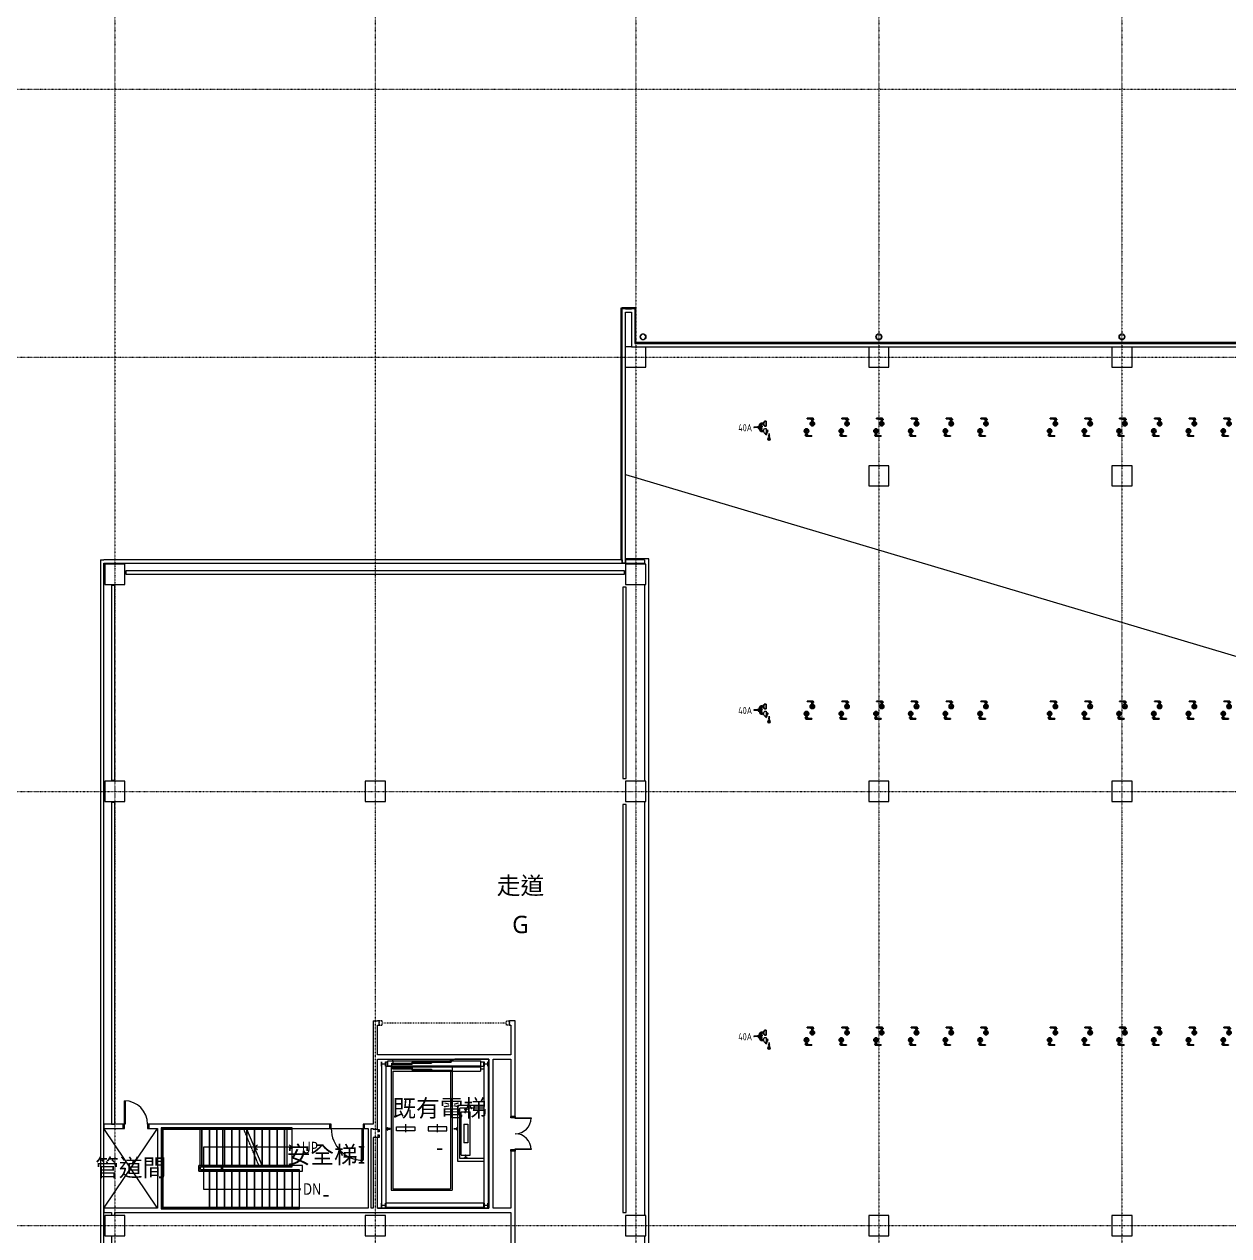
# Model space of a CAD drawing. Extents: x -181672 to 290600, y -29000 to 395522.
# Drawn here: x -3131 to 38491, y 59650 to 101498 of the extents above; entities that cross this region are included whole.
import ezdxf
from ezdxf.enums import TextEntityAlignment as Align

# ---------------------------------------------------------------- set-up
doc = ezdxf.new("R2010")
doc.units = 0
doc.header["$LTSCALE"] = 10
for name, pattern in [('H12PL2$0$JJP_三點線', [0.9, 0.3, -0.15, 0, -0.15, 0, -0.15, 0, -0.15]), ('H12PL2$0$JJP_虛線(退縮線、投影線、地下室範圍、非屬本工程、圖面分區)', [0.45, 0.3, -0.15]), ('H12PL2$0$TAI_虛線', [5.644, 2.822, -2.822]), ('H12PL2$0$虛線', [0.846667, 0.423333, -0.423333]), ('XFM7P20PCW-200K$0$CENTER', [2, 1.25, -0.25, 0.25, -0.25])]:
    doc.linetypes.add(name, pattern=pattern)
for name, color, linetype in [('H12PL2$0$A-OBJE-2D', 252, 'Continuous'), ('H12PL2$0$A-OBJE-MEP', 252, 'Continuous'), ('H12PL2$0$A-STRS', 252, 'Continuous'), ('H12PL2$0$A-TEXT', 252, 'Continuous'), ('H12PL2$0$A-WALL-EX', 252, 'Continuous'), ('H12PL2$0$A-WALL-IN', 252, 'Continuous'), ('H12PL2$0$A-ZONE', 252, 'Continuous'), ('H12PL2$0$Door', 252, 'Continuous'), ('H12PL2$0$L20_30_ELV', 252, 'Continuous'), ('H12PL2$0$L20_30_SIAGE1', 252, 'Continuous'), ('H12PL2$0$L20_30_SIAGE3', 252, 'Continuous'), ('H12PL2$0$L20_30_STEEL2', 252, 'Continuous'), ('H12PL2$0$S-COL', 252, 'Continuous'), ('H12PL2$0$S-GRID', 252, 'Continuous'), ('H12PL2$0$S-SLAB-SHOW', 252, 'Continuous'), ('XFM7P20PCW-200K$0$M-CWTR-CENT', 1, 'XFM7P20PCW-200K$0$CENTER'), ('XFM7P20PCW-200K$0$M-CWTR-VAVE', 3, 'Continuous'), ('XFM7P20PCW-200K$0$M-FM-LINE2', 2, 'Continuous'), ('XFM7P20PCW-200K$0$P-PCWR-20.7-P', 6, 'Continuous'), ('XFM7P20PCW-200K$0$U-PCW-TXT', 3, 'Continuous')]:
    doc.layers.add(name, color=color, linetype=linetype)
doc.layers.add('XFM7P20PCW-200K$0$M-PIPE-PCWS', color=3, linetype='Continuous', lineweight=9)
doc.styles.add('H12PL2$0$Standard', font='', dxfattribs={"width": 0.8})
doc.styles.add('XFM7P20PCW-200K$0$aa-txt', font='isocp.shx', dxfattribs={"bigfont": 'chineset'})
doc.styles.get('H12PL2$0$Standard').set_extended_font_data('Microsoft JhengHei')

# ---------------------------------------------------------------- blocks, each defined once
blk = doc.blocks.new('H12PL2')
at = {"layer": 'H12PL2$0$A-OBJE-2D', "lineweight": 0}
for p, q in [((17650, 85950), (243150, 18700)), ((-380, 60600), (1475, 63360)), ((1475, 60600), (-380, 63360))]:
    blk.add_line(p, q, dxfattribs=at)
at = {"layer": 'H12PL2$0$A-OBJE-MEP', "lineweight": 0, "flags": 128}
for points in [[(18345, 90700, 1), (18155, 90700, 1)], [(26495, 90700, 1), (26305, 90700, 1)], [(34895, 90700, 1), (34705, 90700, 1)]]:
    blk.add_lwpolyline(points, format="xyb", close=True, dxfattribs=at)
at = {"layer": 'H12PL2$0$A-OBJE-MEP', "lineweight": 0}
for centre in [(18250, 90700), (26400, 90700), (34800, 90700)]:
    blk.add_circle(centre, 100, dxfattribs=at)
at = {"layer": 'H12PL2$0$A-STRS', "linetype": 'H12PL2$0$JJP_虛線(退縮線、投影線、地下室範圍、非屬本工程、圖面分區)', "lineweight": 0}
for p, q in [((3005, 63380), (1605, 63380)), ((1605, 63380), (1605, 60580)), ((1655, 60630), (1655, 63330)), ((1655, 63330), (3005, 63330)), ((1655, 63330), (1655, 60630)), ((3005, 63330), (1655, 63330)), ((2937.34, 63330), (2937.34, 62080)), ((4435.89, 63380), (3005, 63380)), ((3005, 63380), (3005, 63330)), ((3005, 63330), (3005, 63380)), ((3005, 63330), (4456.69, 63330)), ((3005, 62080), (3005, 63330)), ((3005, 62080), (3005, 63330)), ((3005, 62080), (3005, 63330)), ((3265, 63330), (3005, 63330)), ((3005, 63330), (3005, 62080)), ((3005, 62080), (3005, 63330)), ((3265, 62080), (3265, 63330)), ((3525, 63330), (3265, 63330)), ((3265, 63330), (3265, 62080)), ((3265, 62080), (3265, 63330)), ((3525, 62080), (3525, 63330)), ((3785, 63330), (3525, 63330)), ((3525, 63330), (3525, 62080)), ((3525, 62080), (3525, 63330)), ((3715.58, 63330), (3715.58, 62080)), ((3785, 62080), (3785, 63330)), ((4045, 63330), (3785, 63330)), ((3785, 63330), (3785, 62080)), ((3785, 62080), (3785, 63330)), ((4045, 62080), (4045, 63330)), ((4305, 63330), (4045, 63330)), ((4045, 63330), (4045, 62080)), ((4045, 62080), (4045, 63330)), ((4305, 62080), (4305, 63330)), ((4456.69, 63330), (4305, 63330)), ((4305, 63330), (4305, 62080)), ((4305, 62080), (4305, 63330)), ((4976.69, 62080), (4456.69, 63330)), ((5945.91, 63330), (5945.91, 62080)), ((5946.78, 63330), (5946.78, 62080)), ((4565, 62080), (4565, 63069.64)), ((4565, 63069.64), (4565, 62080)), ((4565, 62080), (4565, 63069.64)), ((4825, 62080), (4825, 62444.64)), ((4825, 62444.64), (4825, 62080)), ((4825, 62080), (4825, 62444.64)), ((3005, 62080), (2905, 62080)), ((2905, 62080), (2905, 61880)), ((2905, 61880), (2905, 62080)), ((2905, 62080), (3005, 62080)), ((2955, 61930), (2955, 62030)), ((2955, 62030), (3005, 62030)), ((4976.69, 62080), (3005, 62080)), ((3005, 62080), (3005, 62030)), ((3005, 62030), (3005, 62080)), ((3005, 62080), (3265, 62080)), ((3005, 62030), (4997.49, 62030)), ((3265, 62080), (3525, 62080)), ((3525, 62080), (3785, 62080)), ((3785, 62080), (4045, 62080)), ((4045, 62080), (4305, 62080)), ((4305, 62080), (4565, 62080)), ((4565, 62080), (4825, 62080)), ((4825, 62080), (4976.69, 62080)), ((2905, 61880), (3265, 61880)), ((3265, 61880), (2905, 61880)), ((3265, 61930), (2955, 61930)), ((3265, 61880), (3265, 61930)), ((6385, 61930), (3265, 61930)), ((3265, 61930), (3265, 61880)), ((3265, 61880), (6385, 61880)), ((3265, 61880), (3265, 60630)), ((3265, 61880), (3265, 60630)), ((3265, 61880), (3265, 60630)), ((3265, 60630), (3265, 61880)), ((3525, 61880), (3265, 61880)), ((3265, 61880), (3265, 60630)), ((3525, 61880), (3525, 60630)), ((3525, 60630), (3525, 61880)), ((3525, 61880), (3525, 60630)), ((3785, 61880), (3525, 61880)), ((3785, 61880), (3785, 60630)), ((3785, 60630), (3785, 61880)), ((3785, 61880), (3785, 60630)), ((4045, 61880), (3785, 61880)), ((4045, 61880), (4045, 60630)), ((4045, 60630), (4045, 61880)), ((4045, 61880), (4045, 60630)), ((4305, 61880), (4045, 61880)), ((4045, 61880), (4045, 60630)), ((4305, 61880), (4305, 60630)), ((4305, 60630), (4305, 61880)), ((4305, 61880), (4305, 60630)), ((4565, 61880), (4305, 61880)), ((4565, 61880), (4565, 60630)), ((4565, 60630), (4565, 61880)), ((4565, 61880), (4565, 60630)), ((4825, 61880), (4565, 61880)), ((4825, 61880), (4825, 60630)), ((4825, 60630), (4825, 61880)), ((4825, 61880), (4825, 60630)), ((5085, 61880), (4825, 61880)), ((5085, 61880), (5085, 60630)), ((5085, 60630), (5085, 61880)), ((5085, 61880), (5085, 60630)), ((5345, 61880), (5085, 61880)), ((5345, 61880), (5345, 60630)), ((5345, 60630), (5345, 61880)), ((5345, 61880), (5345, 60630)), ((5605, 61880), (5345, 61880)), ((5605, 61880), (5605, 60630)), ((5605, 60630), (5605, 61880)), ((5605, 61880), (5605, 60630)), ((5865, 61880), (5605, 61880)), ((5865, 61880), (5865, 60630)), ((5865, 60630), (5865, 61880)), ((5865, 61880), (5865, 60630)), ((6125, 61880), (5865, 61880)), ((6125, 61880), (6125, 60630)), ((6125, 60630), (6125, 61880)), ((6125, 61880), (6125, 60630)), ((6385, 61880), (6125, 61880)), ((6385, 61880), (6385, 61930)), ((6385, 60630), (6385, 61880)), ((1605, 60580), (3265, 60580)), ((3265, 60630), (1655, 60630)), ((1655, 60630), (3265, 60630)), ((3265, 60580), (3265, 60630)), ((6385, 60630), (3265, 60630)), ((3265, 60630), (3265, 60580)), ((3265, 60630), (3525, 60630)), ((3265, 60580), (6385, 60580)), ((3525, 60630), (3785, 60630)), ((3785, 60630), (4045, 60630)), ((4045, 60630), (4305, 60630)), ((4305, 60630), (4565, 60630)), ((4565, 60630), (4825, 60630)), ((4825, 60630), (5085, 60630)), ((5085, 60630), (5345, 60630)), ((5345, 60630), (5605, 60630)), ((5605, 60630), (5865, 60630)), ((5865, 60630), (6125, 60630)), ((6125, 60630), (6385, 60630)), ((6385, 60580), (6385, 60630))]:
    blk.add_line(p, q, dxfattribs=at)
at = {"layer": 'H12PL2$0$A-STRS', "lineweight": 0}
for p, q in [((3785, 63380), (1605, 63380)), ((1605, 63380), (1605, 60580)), ((1655, 60630), (1655, 63330)), ((1655, 63330), (3785, 63330)), ((1655, 63330), (1655, 60630)), ((3715.58, 63330), (1655, 63330)), ((1655, 63330), (1655, 60630)), ((3785, 63330), (1655, 63330)), ((3785, 63330), (3715.58, 63330)), ((6125, 63380), (3785, 63380)), ((3785, 63380), (3785, 63330)), ((3785, 63330), (3785, 63380)), ((3785, 63330), (6125, 63330)), ((6125, 63330), (3785, 63330)), ((3785, 62080), (3785, 63330)), ((3785, 62080), (3785, 63330)), ((3785, 62080), (3785, 63330)), ((4045, 63330), (3785, 63330)), ((3785, 63330), (3785, 62080)), ((3785, 62080), (3785, 63330)), ((4045, 62080), (4045, 63330)), ((4305, 63330), (4045, 63330)), ((4045, 63330), (4045, 62080)), ((4045, 62080), (4045, 63330)), ((4305, 62080), (4305, 63330)), ((4565, 63330), (4305, 63330)), ((4305, 63330), (4305, 62080)), ((4305, 62080), (4305, 63330)), ((6125, 63380), (4544.2, 63380)), ((4565, 63330), (6125, 63330)), ((6125, 63330), (4565, 63330)), ((4825, 63330), (4565, 63330)), ((5085, 62080), (4565, 63330)), ((4565, 62080), (4565, 63330)), ((4825, 63330), (4565, 63330)), ((4565, 63330), (4565, 62080)), ((4565, 62080), (4565, 63330)), ((4825, 62705), (4825, 63330)), ((5085, 63330), (4825, 63330)), ((4825, 63330), (4825, 62705)), ((4825, 62705), (4825, 63330)), ((4825, 62080), (4825, 63330)), ((5085, 63330), (4825, 63330)), ((4825, 63330), (4825, 62080)), ((4825, 62080), (4825, 63330)), ((5085, 62080), (5085, 63330)), ((5345, 63330), (5085, 63330)), ((5085, 63330), (5085, 62080)), ((5085, 62080), (5085, 63330)), ((5085, 62080), (5085, 63330)), ((5345, 63330), (5085, 63330)), ((5085, 63330), (5085, 62080)), ((5085, 62080), (5085, 63330)), ((5345, 62080), (5345, 63330)), ((5605, 63330), (5345, 63330)), ((5345, 63330), (5345, 62080)), ((5345, 62080), (5345, 63330)), ((5345, 62080), (5345, 63330)), ((5605, 63330), (5345, 63330)), ((5345, 63330), (5345, 62080)), ((5345, 62080), (5345, 63330)), ((5605, 62080), (5605, 63330)), ((5865, 63330), (5605, 63330)), ((5605, 63330), (5605, 62080)), ((5605, 62080), (5605, 63330)), ((5605, 62080), (5605, 63330)), ((5865, 63330), (5605, 63330)), ((5605, 63330), (5605, 62080)), ((5605, 62080), (5605, 63330)), ((5865, 62080), (5865, 63330)), ((6125, 63330), (5865, 63330)), ((5865, 63330), (5865, 62080)), ((5865, 62080), (5865, 63330)), ((5865, 62080), (5865, 63330)), ((6125, 63330), (5865, 63330)), ((5865, 63330), (5865, 62080)), ((5865, 62080), (5865, 63330)), ((6125, 63330), (6125, 63380)), ((6125, 63330), (6125, 63380)), ((6125, 62080), (6125, 63330)), ((6125, 62080), (6125, 63330)), ((6125, 62080), (6125, 63330)), ((6125, 62080), (6125, 63330)), ((4925, 62780), (4825, 62705)), ((6125, 62705), (6025, 62780)), ((3785, 62705), (3060, 62705)), ((3060, 62705), (3060, 61255)), ((5865, 62705), (3785, 62705)), ((5865, 62705), (4825, 62705)), ((4825, 62705), (4925, 62630)), ((6125, 62705), (5865, 62705)), ((6125, 62705), (5865, 62705)), ((6025, 62630), (6125, 62705)), ((3785, 62080), (3685, 62080)), ((3685, 62080), (3685, 61880)), ((3685, 61880), (3685, 62080)), ((3685, 62080), (3715.58, 62080)), ((3685, 61880), (3685, 62080)), ((3685, 62080), (3785, 62080)), ((3715.58, 62080), (3785, 62080)), ((3735, 61930), (3735, 62030)), ((3735, 62030), (3785, 62030)), ((6125, 62080), (3785, 62080)), ((3785, 62080), (3785, 62030)), ((3785, 62030), (3785, 62080)), ((3785, 62080), (6125, 62080)), ((3785, 62080), (4045, 62080)), ((3785, 62030), (6125, 62030)), ((4045, 62080), (4305, 62080)), ((4305, 62080), (4565, 62080)), ((4565, 62080), (4825, 62080)), ((4825, 62080), (5085, 62080)), ((6125, 62080), (5085, 62080)), ((5085, 62080), (6125, 62080)), ((5085, 62080), (5345, 62080)), ((5085, 62080), (5345, 62080)), ((5105.8, 62030), (6125, 62030)), ((5345, 62080), (5605, 62080)), ((5345, 62080), (5605, 62080)), ((5605, 62080), (5865, 62080)), ((5605, 62080), (5865, 62080)), ((5865, 62080), (6125, 62080)), ((5865, 62080), (6125, 62080)), ((6125, 62030), (6125, 62080)), ((6125, 62030), (6125, 62080)), ((3685, 61880), (4045, 61880)), ((4045, 61880), (3685, 61880)), ((4045, 61880), (3685, 61880)), ((4045, 61930), (3735, 61930)), ((4045, 61880), (4045, 61930)), ((6385, 61930), (4045, 61930)), ((4045, 61930), (4045, 61880)), ((4045, 61880), (6385, 61880)), ((6385, 61880), (4045, 61880)), ((4045, 61880), (4045, 60630)), ((4045, 61880), (4045, 60630)), ((4045, 60630), (4045, 61880)), ((4305, 61880), (4045, 61880)), ((4045, 61880), (4045, 60630)), ((4305, 61880), (4305, 60630)), ((4305, 60630), (4305, 61880)), ((4305, 61880), (4305, 60630)), ((4565, 61880), (4305, 61880)), ((4565, 61880), (4565, 60630)), ((4565, 60630), (4565, 61880)), ((4565, 61880), (4565, 60630)), ((4825, 61880), (4565, 61880)), ((4825, 61880), (4825, 60630)), ((4825, 60630), (4825, 61880)), ((4825, 61880), (4825, 60630)), ((5085, 61880), (4825, 61880)), ((5085, 61880), (5085, 60630)), ((5085, 60630), (5085, 61880)), ((5085, 61880), (5085, 60630)), ((5345, 61880), (5085, 61880)), ((5345, 61880), (5345, 60630)), ((5345, 60630), (5345, 61880)), ((5345, 61880), (5345, 60630)), ((5605, 61880), (5345, 61880)), ((5605, 61880), (5605, 60630)), ((5605, 60630), (5605, 61880)), ((5605, 61880), (5605, 60630)), ((5865, 61880), (5605, 61880)), ((5865, 61880), (5865, 60630)), ((5865, 60630), (5865, 61880)), ((5865, 61880), (5865, 60630)), ((6125, 61880), (5865, 61880)), ((6125, 61880), (6125, 60630)), ((6125, 60630), (6125, 61880)), ((6125, 61880), (6125, 60630)), ((6385, 61880), (6125, 61880)), ((6385, 61880), (6385, 61930)), ((6385, 60630), (6385, 61880)), ((6385, 60630), (6385, 61880)), ((3060, 61255), (4045, 61255)), ((4045, 61255), (6125, 61255)), ((6125, 61255), (6385, 61255)), ((1605, 60580), (4045, 60580)), ((4045, 60630), (1655, 60630)), ((1655, 60630), (4045, 60630)), ((1655, 60630), (4045, 60630)), ((4045, 60580), (4045, 60630)), ((6385, 60630), (4045, 60630)), ((4045, 60630), (4045, 60580)), ((4045, 60630), (6385, 60630)), ((4045, 60630), (4305, 60630)), ((4045, 60580), (6385, 60580)), ((4305, 60630), (4565, 60630)), ((4565, 60630), (4825, 60630)), ((4825, 60630), (5085, 60630)), ((5085, 60630), (5345, 60630)), ((5345, 60630), (5605, 60630)), ((5605, 60630), (5865, 60630)), ((5865, 60630), (6125, 60630)), ((6125, 60630), (6385, 60630)), ((6385, 60580), (6385, 60630))]:
    blk.add_line(p, q, dxfattribs=at)
at = {"layer": 'H12PL2$0$A-STRS', "linetype": 'H12PL2$0$虛線', "lineweight": 0}
for p, q in [((1655, 63330), (1655, 60630)), ((2937.34, 63330), (1655, 63330)), ((3005, 63330), (2937.34, 63330)), ((4456.69, 63330), (3005, 63330)), ((2905, 61880), (2905, 62080)), ((2905, 62080), (2937.34, 62080)), ((2937.34, 62080), (3005, 62080)), ((3005, 62080), (4976.69, 62080)), ((3265, 61880), (2905, 61880)), ((6385, 61880), (3265, 61880)), ((6385, 60630), (6385, 61880)), ((1655, 60630), (3265, 60630)), ((3265, 60630), (6385, 60630))]:
    blk.add_line(p, q, dxfattribs=at)
at = {"layer": 'H12PL2$0$A-STRS', "lineweight": 0, "flags": 128}
for points in [[(6125, 62730, 1), (6125, 62680, 1)], [(6385, 61280, 1), (6385, 61230, 1)]]:
    blk.add_lwpolyline(points, format="xyb", close=True, dxfattribs=at)
at = {"layer": 'H12PL2$0$A-WALL-EX', "lineweight": 0}
for p, q in [((17650, 91665), (17535, 91665)), ((17650, 91665), (17535, 91665)), ((17535, 83000), (17535, 91665)), ((17650, 91665), (17850, 91665)), ((17965, 91665), (17850, 91665)), ((17965, 91665), (17850, 91665)), ((17965, 91665), (17965, 90500)), ((17965, 90500), (17965, 90465)), ((17965, 90465), (18000, 90465)), ((17965, 90465), (18000, 90465)), ((18000, 90465), (68150, 90465)), ((17535, 83000), (17535, 82880)), ((17535, 83000), (17535, 82880)), ((17535, 83000), (17535, 82880)), ((17535, 82880), (17535, 82972)), ((17535, 82880), (17535, 82972)), ((17535, 82880), (17650, 82880)), ((17535, 82880), (17650, 82880)), ((17650, 82880), (17650, 83000)), ((17650, 82880), (17650, 83000)), ((17650, 82880), (17650, 83000))]:
    blk.add_line(p, q, dxfattribs=at)
at = {"layer": 'H12PL2$0$A-WALL-EX', "lineweight": 0, "flags": 128}
for points in [[(17500, 83000), (17500, 91700)], [(17500, 83000), (17500, 91700)], [(17500, 91700), (17535, 91700)], [(17500, 91700), (17500, 83000)], [(17965, 91700), (17535, 91700)], [(18000, 91700), (17965, 91700)], [(18000, 90500), (18000, 91700)], [(17650, 91550), (17850, 91550)], [(17650, 83000), (17650, 91550)], [(17850, 91550), (17850, 90350)], [(18000, 90500), (68150, 90500)], [(18000, 90500), (68150, 90500)], [(68150, 90500), (18000, 90500)], [(17850, 90350), (17965, 90350)], [(17850, 90350), (17965, 90350)], [(17965, 90350), (68150, 90350)], [(-500, 83000), (-380, 83000)], [(-500, 83000), (-500, 25000)], [(17535, 83000), (-380, 83000)], [(-380, 82880), (18300, 82880)], [(-380, 25000), (-380, 82880)], [(17500, 83000), (17535, 83000)], [(17650, 82880), (17535, 82880)], [(17650, 82880), (17535, 82880)], [(18300, 83000), (17650, 83000)], [(18300, 83000), (18300, 82880)]]:
    blk.add_lwpolyline(points, dxfattribs=at)
at = {"layer": 'H12PL2$0$A-WALL-IN', "lineweight": 0}
for p, q in [((9135, 66925), (9135, 67075)), ((13635, 66925), (13635, 67075)), ((13835, 63775), (13685, 63775)), ((280, 63510), (280, 63360)), ((1180, 63510), (1180, 63360)), ((7425, 63360), (7425, 63510)), ((8625, 63360), (8625, 63510)), ((13835, 62575), (13685, 62575))]:
    blk.add_line(p, q, dxfattribs=at)
at = {"layer": 'H12PL2$0$A-WALL-IN', "lineweight": 0, "flags": 128}
for points in [[(18300, 83030), (17650, 83030)], [(17650, 83030), (17650, 82880)], [(17650, 82880), (18300, 82880)], [(18450, 83030), (18300, 83030)], [(18300, 82880), (18300, 82850)], [(18450, -350), (18450, 83030)], [(17615, 82612.5), (385, 82612.5)], [(385, 82612.5), (385, 82500)], [(385, 82500), (17615, 82500)], [(17615, 82500), (17615, 82612.5)], [(-112.5, 82115), (-112.5, 75385)], [(0, 82115), (-112.5, 82115)], [(0, 75385), (0, 82115)], [(17672, 82050), (17550, 82050)], [(17550, 82050), (17550, 75450)], [(17672, 75450), (17672, 82050)], [(18300, 82150), (18300, 75350)], [(-112.5, 75385), (0, 75385)], [(17550, 75450), (17672, 75450)], [(-112.5, 74615), (-112.5, 63510)], [(0, 74615), (-112.5, 74615)], [(0, 64510), (0, 74615)], [(17672, 74550), (17550, 74550)], [(17550, 74550), (17550, 60450)], [(17672, 60450), (17672, 74550)], [(18300, 74650), (18300, 60350)], [(8925, 67075), (9075, 67075)], [(8925, 67075), (8925, 63510)], [(9135, 67075), (9075, 67075)], [(13685, 67075), (13635, 67075)], [(13835, 67075), (13685, 67075)], [(13835, 63775), (13835, 67075)], [(9075, 66925), (9135, 66925)], [(9075, 65900), (9075, 66925)], [(13635, 66925), (13685, 66925)], [(13685, 66925), (13685, 65900)], [(13685, 65900), (9075, 65900)], [(9075, 65750), (12925, 65750)], [(9075, 63510), (9075, 65750)], [(12925, 65750), (12925, 60600)], [(13075, 60600), (13075, 65750)], [(13075, 65750), (13685, 65750)], [(13685, 65750), (13685, 63775)], [(0, 64360), (0, 64510)], [(0, 63510), (0, 64360)], [(280, 63510), (-380, 63510)], [(-380, 63510), (-380, 63360)], [(-380, 63360), (280, 63360)], [(-112.5, 63510), (0, 63510)], [(7425, 63510), (1180, 63510)], [(1180, 63360), (1475, 63360)], [(1475, 63360), (1475, 60600)], [(1625, 60600), (1625, 63360)], [(1625, 63360), (7425, 63360)], [(8925, 63510), (8625, 63510)], [(8625, 63360), (8750, 63360)], [(8750, 63360), (8750, 60600)], [(8862.5, 60600), (8862.5, 63360)], [(8862.5, 63360), (8925, 63360)], [(8925, 63360), (8925, 63320)], [(9075, 63320), (8925, 63320)], [(9075, 63320), (9075, 63360)], [(9075, 63050), (8925, 63050)], [(8925, 63050), (8925, 60600)], [(9075, 60600), (9075, 63050)], [(13685, 62575), (13685, 60600)], [(13835, 55650), (13835, 62575)], [(1475, 60600), (-380, 60600)], [(-380, 60600), (-380, 60450)], [(-380, 60450), (-112.5, 60450)], [(-112.5, 60450), (-112.5, 60350)], [(0, 60350), (0, 60450)], [(0, 60450), (13685, 60450)], [(8750, 60600), (1625, 60600)], [(8925, 60600), (8862.5, 60600)], [(12925, 60600), (9075, 60600)], [(13685, 60600), (13075, 60600)], [(13685, 60450), (13685, 55650)], [(17550, 60450), (17672, 60450)], [(-112.5, 59650), (-112.5, 45350)], [(18300, 59650), (18300, 45350)]]:
    blk.add_lwpolyline(points, dxfattribs=at)
at = {"layer": 'H12PL2$0$Door', "linetype": 'H12PL2$0$TAI_虛線', "lineweight": 0}
for p, q in [((9235, 67075), (9135, 67075)), ((9135, 67075), (9135, 66925)), ((9235, 66925), (9235, 67075)), ((9235, 67000), (13535, 67000)), ((13535, 66925), (13535, 67075)), ((13535, 67075), (13635, 67075)), ((13635, 67075), (13635, 66925)), ((9135, 66925), (9235, 66925)), ((13635, 66925), (13535, 66925))]:
    blk.add_line(p, q, dxfattribs=at)
at = {"layer": 'H12PL2$0$Door', "lineweight": 0}
for p, q in [((330, 63510), (330, 64310)), ((330, 64310), (360, 64310)), ((360, 64310), (360, 63510)), ((13685, 63725), (13685, 63775)), ((13685, 63775), (13835, 63775)), ((13835, 63725), (13685, 63725)), ((13835, 63775), (13835, 63725)), ((13835, 63725), (14385, 63725)), ((13835, 63695), (13835, 63725)), ((14385, 63695), (13835, 63695)), ((14385, 63725), (14385, 63695)), ((330, 63510), (280, 63510)), ((280, 63510), (280, 63360)), ((280, 63360), (330, 63360)), ((360, 63510), (330, 63510)), ((330, 63360), (330, 63510)), ((1180, 63510), (1130, 63510)), ((1130, 63510), (1130, 63360)), ((1130, 63360), (1180, 63360)), ((1180, 63360), (1180, 63510)), ((7475, 63510), (7425, 63510)), ((7425, 63510), (7425, 63360)), ((7425, 63360), (7475, 63360)), ((7475, 63360), (7475, 63510)), ((8545, 62260), (8545, 63360)), ((8545, 63360), (8575, 63360)), ((8625, 63510), (8575, 63510)), ((8575, 63510), (8575, 63360)), ((8575, 63360), (8575, 62260)), ((8575, 63360), (8625, 63360)), ((8625, 63360), (8625, 63510)), ((13685, 62575), (13685, 62625)), ((13685, 62625), (13835, 62625)), ((13835, 62575), (13685, 62575)), ((13835, 62655), (14385, 62655)), ((13835, 62625), (13835, 62655)), ((14385, 62625), (13835, 62625)), ((13835, 62625), (13835, 62575)), ((14385, 62655), (14385, 62625)), ((8575, 62260), (8545, 62260))]:
    blk.add_line(p, q, dxfattribs=at)
for centre, radius, start, end in [((330, 63510), 800, 0, 90), ((13835, 63725), 550, 270, 0), ((8575, 63360), 1100, 180, 270), ((13835, 62625), 550, 0, 90)]:
    blk.add_arc(centre, radius, start, end, dxfattribs=at)
at = {"layer": 'H12PL2$0$L20_30_ELV', "lineweight": 0}
for p, q in [((9608, 65688.83), (9598.44, 65750)), ((9608, 65688.83), (9598.44, 65750)), ((9610, 65689), (9600.46, 65750)), ((9610, 65689), (9600.46, 65750)), ((11600, 65689), (11609.54, 65750)), ((11600, 65689), (11609.54, 65750)), ((11602.38, 65691), (11611.59, 65750)), ((11602.38, 65691), (11611.59, 65750)), ((11673, 65719), (11673, 65691)), ((11673, 65719), (11675, 65719)), ((11673, 65717), (11673, 65691)), ((11675, 65719), (11675, 65689)), ((11675, 65717), (11675, 65689)), ((9210, 65660), (9210, 60625)), ((9360, 65660), (9430, 65660)), ((9360, 65660), (9360, 60625)), ((9360, 65510), (12750, 65510)), ((9430, 65520), (9430, 65689)), ((9430, 65689), (12650.02, 65689)), ((9430, 65520), (12650.02, 65520)), ((9550, 65490), (9550, 61225)), ((9550, 65490), (12638.02, 65490)), ((9568, 65617), (9608, 65617)), ((9568, 65520), (9568, 65617)), ((9570, 65615), (9610, 65615)), ((9570, 65520), (9570, 65615)), ((9590, 65610), (9590, 65578)), ((9590, 65610), (10278.2, 65610)), ((9590, 65578), (10278.2, 65578)), ((9590, 65445), (9590, 65413)), ((9590, 65445), (10278.2, 65445)), ((9590, 65413), (10278.2, 65413)), ((9600, 65334), (9600, 61269)), ((9600, 65334), (12638.02, 65334)), ((9608, 65688.83), (9608, 65654)), ((9608, 65688.83), (9608, 65617)), ((9610, 65689), (9610.05, 65689)), ((9610, 65689), (9610, 65652)), ((9610, 65689), (9610, 65615)), ((10258.2, 65647), (10943.19, 65647)), ((10258.2, 65647), (10258.2, 65615)), ((10258.2, 65615), (10943.19, 65615)), ((10258.2, 65408), (10943.19, 65408)), ((10258.2, 65408), (10258.2, 65376)), ((10258.2, 65376), (10943.19, 65376)), ((10278.2, 65610), (10278.2, 65578)), ((10278.2, 65445), (10278.2, 65413)), ((10923.19, 65684), (10923.19, 65652)), ((10923.19, 65684), (11620.05, 65684)), ((10923.19, 65652), (11620.05, 65652)), ((10923.19, 65371), (10923.19, 65339)), ((10923.19, 65371), (11620.05, 65371)), ((10923.19, 65339), (11620.05, 65339)), ((10943.19, 65647), (10943.19, 65615)), ((10943.19, 65408), (10943.19, 65376)), ((11600, 65689), (11600.05, 65689)), ((11675, 65689), (11600, 65689)), ((11675, 65689), (11600, 65689)), ((11600.05, 65334), (11600.05, 65244)), ((11673, 65691), (11602.38, 65691)), ((11673, 65691), (11602.38, 65691)), ((11603.4, 65334), (11603.45, 65334)), ((11603.4, 65334), (11603.45, 65334)), ((11620.05, 65684), (11620.05, 65652)), ((11620.05, 65371), (11620.05, 65339)), ((11650.05, 65490), (11650.05, 61225)), ((12638.02, 65490), (12638.07, 65490)), ((12638.02, 65490), (12638.07, 65490)), ((12638.02, 65490), (12638.02, 65334)), ((12750, 65410), (12638.02, 65410)), ((12650.02, 65520), (12650.02, 65689)), ((12650.02, 65660), (12750, 65660)), ((12750, 65660), (12750, 60625)), ((12900, 65660), (12900, 60625)), ((11600.05, 65244), (11600.05, 61269)), ((11850, 62215), (11850, 64155)), ((12750, 64155), (11850, 64155)), ((11925, 62315), (11925, 64055)), ((12750, 64055), (11925, 64055)), ((11970, 62435), (11970, 63935)), ((11970, 63935), (12280, 63935)), ((12080.5, 64024), (12080.5, 64016.5)), ((12169.5, 64024), (12080.5, 64024)), ((12116.5, 64007.2), (12080.5, 64016.5)), ((12117, 63993.5), (12117.25, 63993.5)), ((12117, 63993.5), (12117.25, 63993.5)), ((12117, 63935), (12117, 63993.5)), ((12133, 63935), (12117, 63935)), ((12120.25, 64002.36), (12120.25, 63996.5)), ((12129.75, 64002.36), (12129.75, 63996.5)), ((12133, 63993.5), (12132.75, 63993.5)), ((12133, 63993.5), (12132.75, 63993.5)), ((12133, 63993.5), (12133, 63935)), ((12169.5, 64016.5), (12133.5, 64007.2)), ((12169.5, 64024), (12169.5, 64016.5)), ((12280, 62435), (12280, 63935)), ((9421, 63300.5), (9421, 63389.5)), ((9421, 63389.5), (9428.5, 63389.5)), ((9421, 63300.5), (9428.5, 63300.5)), ((9437.8, 63353.5), (9428.5, 63389.5)), ((9428.5, 63300.5), (9437.8, 63336.5)), ((9440, 63345), (9440.05, 63345)), ((9440, 63345), (9440.05, 63345)), ((9442.64, 63349.75), (9448.5, 63349.75)), ((9442.64, 63340.25), (9448.5, 63340.25)), ((9510, 63353), (9451.5, 63353)), ((9451.5, 63353), (9451.5, 63352.75)), ((9451.5, 63353), (9451.5, 63352.75)), ((9451.5, 63337), (9451.5, 63337.25)), ((9451.5, 63337), (9451.5, 63337.25)), ((9451.5, 63337), (9510, 63337)), ((9510, 63337), (9510, 63353)), ((9730, 63273.5), (9730, 63416.5)), ((9730, 63416.5), (10370, 63416.5)), ((9730, 63273.5), (9730.05, 63273.5)), ((10370, 63273.5), (9730, 63273.5)), ((10050, 63223.11), (10050, 63504.82)), ((10370, 63416.5), (10370, 63273.5)), ((10370, 63273.5), (10370.05, 63273.5)), ((10830.05, 63416.5), (10830.05, 63273.5)), ((11470.05, 63416.5), (10830.05, 63416.5)), ((10830.05, 63273.5), (11470.05, 63273.5)), ((10830.05, 63273.5), (10830.1, 63273.5)), ((11150.05, 63223.11), (11150.05, 63504.82)), ((11470.05, 63273.5), (11470.05, 63416.5)), ((11470.05, 63273.5), (11470.1, 63273.5)), ((11730, 63353), (11788.5, 63353)), ((11730, 63337), (11730, 63353)), ((11788.5, 63337), (11730, 63337)), ((11788.5, 63353), (11788.5, 63352.75)), ((11788.5, 63353), (11788.5, 63352.75)), ((11788.5, 63337), (11788.5, 63337.25)), ((11788.5, 63337), (11788.5, 63337.25)), ((11797.36, 63349.75), (11791.5, 63349.75)), ((11797.36, 63340.25), (11791.5, 63340.25)), ((11802.2, 63353.5), (11811.5, 63389.5)), ((11811.5, 63300.5), (11802.2, 63336.5)), ((11819, 63389.5), (11811.5, 63389.5)), ((11819, 63300.5), (11811.5, 63300.5)), ((11819, 63300.5), (11819, 63389.5)), ((12053.5, 63505), (12053.5, 62865)), ((12053.5, 63505), (12196.5, 63505)), ((12196.5, 63505), (12196.5, 62865)), ((12196.5, 62865), (12053.5, 62865)), ((11970, 62435), (12280, 62435)), ((12060, 62435), (12240, 62435)), ((12116.5, 62362.8), (12080.5, 62353.5)), ((12080.5, 62346), (12080.5, 62353.5)), ((12117, 62435), (12117, 62376.5)), ((12133, 62435), (12117, 62435)), ((12117, 62376.5), (12117.25, 62376.5)), ((12117, 62376.5), (12117.25, 62376.5)), ((12120.25, 62367.64), (12120.25, 62373.5)), ((12129.75, 62367.64), (12129.75, 62373.5)), ((12133, 62376.5), (12132.75, 62376.5)), ((12133, 62376.5), (12132.75, 62376.5)), ((12133, 62376.5), (12133, 62435)), ((12169.5, 62353.5), (12133.5, 62362.8)), ((12169.5, 62346), (12169.5, 62353.5)), ((12750, 62215), (11850, 62215)), ((12750, 62315), (11925, 62315)), ((12169.5, 62346), (12080.5, 62346)), ((9550, 61225), (11650.05, 61225)), ((9600, 61269), (11600.05, 61269)), ((12750, 60775), (9360, 60775)), ((12750, 60625), (9360, 60625))]:
    blk.add_line(p, q, dxfattribs=at)
for centre, radius, start, end in [((12115.25, 64002.36), 5, 0, 75.510237), ((12117.25, 63996.5), 3, 270, 0), ((12134.75, 64002.36), 5, 104.489763, 180), ((12132.75, 63996.5), 3, 180, 270), ((9442.64, 63354.75), 5, 194.489763, 270), ((9442.64, 63335.25), 5, 90, 165.510237), ((9448.5, 63352.75), 3, 270, 0), ((9448.5, 63337.25), 3, 0, 90), ((11791.5, 63352.75), 3, 180, 270), ((11791.5, 63337.25), 3, 90, 180), ((11797.36, 63354.75), 5, 270, 345.510237), ((11797.36, 63335.25), 5, 14.489763, 90), ((12115.25, 62367.64), 5, 284.489763, 0), ((12115.25, 62367.64), 5, 284.489763, 0), ((12117.25, 62373.5), 3, 0, 90), ((12132.75, 62373.5), 3, 90, 180), ((12134.75, 62367.64), 5, 180, 255.510237), ((12134.75, 62367.64), 5, 180, 255.510237)]:
    blk.add_arc(centre, radius, start, end, dxfattribs=at)
at = {"layer": 'H12PL2$0$L20_30_SIAGE1', "lineweight": 0}
for p, q in [((9075, 63320), (9075, 65750)), ((9075, 65750), (9460, 65750)), ((12925, 65750), (11750.05, 65750)), ((11995, 65750), (12925, 65750)), ((12925, 60600), (12925, 65750)), ((9075, 60600), (9075, 63050)), ((9075, 60600), (12925, 60600))]:
    blk.add_line(p, q, dxfattribs=at)
at = {"layer": 'H12PL2$0$L20_30_SIAGE3', "lineweight": 0, "flags": 128}
for points in [[(9075, 63320), (9135, 63320), (9135, 63238), (9075, 63238)], [(9075, 63132), (9135, 63132), (9135, 63050), (9075, 63050)]]:
    blk.add_lwpolyline(points, dxfattribs=at)
at = {"layer": 'H12PL2$0$L20_30_STEEL2', "lineweight": 0, "flags": 128}
for points in [[(9360, 65660), (9360, 65510), (9351.6, 65510), (9351.6, 65574.5, 0.41421356), (9343.8, 65582.3), (9226.2, 65582.3, 0.41421356), (9218.4, 65574.5), (9218.4, 65510), (9210, 65510), (9210, 65660), (9218.4, 65660), (9218.4, 65595.5, 0.41421356), (9226.2, 65587.7), (9343.8, 65587.7, 0.41421356), (9351.6, 65595.5), (9351.6, 65660)], [(12900, 65660), (12900, 65510), (12891.6, 65510), (12891.6, 65574.5, 0.41421356), (12883.8, 65582.3), (12766.2, 65582.3, 0.41421356), (12758.4, 65574.5), (12758.4, 65510), (12750, 65510), (12750, 65660), (12758.4, 65660), (12758.4, 65595.5, 0.41421356), (12766.2, 65587.7), (12883.8, 65587.7, 0.41421356), (12891.6, 65595.5), (12891.6, 65660)], [(9360, 60775), (9360, 60625), (9351.6, 60625), (9351.6, 60689.5, 0.41421356), (9343.8, 60697.3), (9226.2, 60697.3, 0.41421356), (9218.4, 60689.5), (9218.4, 60625), (9210, 60625), (9210, 60775), (9218.4, 60775), (9218.4, 60710.5, 0.41421356), (9226.2, 60702.7), (9343.8, 60702.7, 0.41421356), (9351.6, 60710.5), (9351.6, 60775)], [(12900, 60775), (12900, 60625), (12891.6, 60625), (12891.6, 60689.5, 0.41421356), (12883.8, 60697.3), (12766.2, 60697.3, 0.41421356), (12758.4, 60689.5), (12758.4, 60625), (12750, 60625), (12750, 60775), (12758.4, 60775), (12758.4, 60710.5, 0.41421356), (12766.2, 60702.7), (12883.8, 60702.7, 0.41421356), (12891.6, 60710.5), (12891.6, 60775)]]:
    blk.add_lwpolyline(points, format="xyb", close=True, dxfattribs=at)
for points in [[(9075, 63285), (9100, 63285), (9100, 63273), (9075, 63273)], [(9075, 63097), (9100, 63097), (9100, 63085), (9075, 63085)]]:
    blk.add_lwpolyline(points, dxfattribs=at)
at = {"layer": 'H12PL2$0$S-COL', "lineweight": 0, "flags": 128}
for points in [[(17650, 89650), (18350, 89650), (18350, 90350)], [(17850, 90350), (17650, 90350)], [(26050, 90350), (26050, 89650), (26750, 89650), (26750, 90350)], [(34450, 90350), (34450, 89650), (35150, 89650), (35150, 90350)]]:
    blk.add_lwpolyline(points, dxfattribs=at)
for points in [[(26050, 85550), (26750, 85550), (26750, 86250), (26050, 86250)], [(34450, 85550), (35150, 85550), (35150, 86250), (34450, 86250)], [(-350, 82150), (350, 82150), (350, 82850), (-350, 82850)], [(17650, 82150), (18350, 82150), (18350, 82850), (17650, 82850)], [(17650, 82150), (18350, 82150), (18350, 82850), (17650, 82850)], [(-350, 74650), (350, 74650), (350, 75350), (-350, 75350)], [(8650, 74650), (9350, 74650), (9350, 75350), (8650, 75350)], [(17650, 74650), (18350, 74650), (18350, 75350), (17650, 75350)], [(17650, 74650), (18350, 74650), (18350, 75350), (17650, 75350)], [(26050, 74650), (26750, 74650), (26750, 75350), (26050, 75350)], [(34450, 74650), (35150, 74650), (35150, 75350), (34450, 75350)], [(-350, 59650), (350, 59650), (350, 60350), (-350, 60350)], [(8650, 59650), (9350, 59650), (9350, 60350), (8650, 60350)], [(17650, 59650), (18350, 59650), (18350, 60350), (17650, 60350)], [(17650, 59650), (18350, 59650), (18350, 60350), (17650, 60350)], [(26050, 59650), (26750, 59650), (26750, 60350), (26050, 60350)], [(34450, 59650), (35150, 59650), (35150, 60350), (34450, 60350)]]:
    blk.add_lwpolyline(points, close=True, dxfattribs=at)
at = {"layer": 'H12PL2$0$S-GRID', "linetype": 'H12PL2$0$JJP_三點線', "lineweight": 0}
for p, q in [((0, 128250), (0, -28000)), ((9000, 128250), (9000, -28000)), ((18000, 128250), (18000, -28000)), ((26400, 128250), (26400, -28000)), ((34800, 128250), (34800, -28000)), ((-29000, 99250), (289600, 99250)), ((-29000, 90000), (289600, 90000)), ((-29000, 75000), (289600, 75000)), ((-29000, 60000), (289600, 60000))]:
    blk.add_line(p, q, dxfattribs=at)
at = {"layer": 'H12PL2$0$S-SLAB-SHOW', "lineweight": 0, "flags": 128}
blk.add_lwpolyline([(6125, 63360), (8750, 63360), (8750, 60600), (6385, 60600), (6385, 61880), (6485, 61880), (6485, 62080), (6125, 62080)], close=True, dxfattribs=at)
at = {"layer": 'H12PL2$0$A-TEXT', "linetype": 'Continuous', "lineweight": 0, "char_height": 400, "attachment_point": 4, "style": 'H12PL2$0$Standard'}
for s, insert in [('\\A1;UP', (6463.75, 62692.85)), ('\\A1;DN', (6508.79, 61264.36))]:
    blk.add_mtext(s, dxfattribs=dict(at, insert=insert))
at = {"layer": 'H12PL2$0$A-ZONE', "style": 'H12PL2$0$Standard'}
for s, p in [('走道', (14015.95, 72044.49)), ('G', (14015.95, 70702.6)), ('既有電梯', (11225, 64355.66)), ('安全梯I', (7297.91, 62745.24)), ('管道間', (547.5, 62302.55)), ('-', (11225, 63014.53)), ('-', (7297.91, 61403.35))]:
    blk.add_text(s, height=600, dxfattribs=at).set_placement(p, align=Align.TOP_CENTER)
blk = doc.blocks.new('XFM7P20PCW-200K$0$Es-050')
for p, q in [((-7.6, 10.6), (-7.6, 4.6)), ((3, 0), (-3, 0))]:
    blk.add_line(p, q)
for radius in [10.6, 4.6]:
    blk.add_arc((-7.6, 0), radius, 0, 90)
at = {"color": 1, "linetype": 'XFM7P20PCW-200K$0$CENTER'}
blk.add_arc((-7.6, 0), 7.62, 0, 90, dxfattribs=at)
blk = doc.blocks.new('XFM7P20PCW-200K$0$Ca-150')
for p, q in [((8.4, 0), (-8.4, 0)), ((-8.4, -4.3), (-8.4, 0)), ((8.4, -4.3), (8.4, 0))]:
    blk.add_line(p, q)
for centre, radius, start, end in [((-5.1, -4.3), 3.28, 180, 241.9431), ((0, 5.3), 14.2, 241.9431, 298.0569), ((5.1, -4.3), 3.28, 298.0569, 0)]:
    blk.add_arc(centre, radius, start, end)
blk = doc.blocks.new('XFM7P20PCW-200K$0$MA20D1')
at = {"linetype": 'ByBlock'}
for p, q in [((-0.5, -0.25), (-0.5, 0.25)), ((-0.5, -0.25), (0.5, 0.25)), ((0.5, -0.25), (-0.5, 0.25)), ((0.5, 0.25), (0.5, -0.25))]:
    blk.add_line(p, q, dxfattribs=at)
blk = doc.blocks.new('XFM7P20PCW-200K$0$A$C02afc0ee')
at = {"color": 1, "linetype": 'ByBlock'}
for p, q in [((-59, 0), (223, 0)), ((-14, 14), (-24, 24)), ((0, -19), (0, 19)), ((0, -19), (0, 19)), ((0, 18), (0, -18)), ((14, -14), (24, -24))]:
    blk.add_line(p, q, dxfattribs=at)
at = {"linetype": 'ByBlock'}
for p, q in [((-52, 0), (-52, 0)), ((-52, 0), (-52, 0)), ((-50, 2), (-35, 2)), ((-38, 22), (-40, 20)), ((-40, 20), (-29, 20)), ((-40, 20), (-40, 2)), ((-38, 22), (-28, 22)), ((-29, -1), (-29, 1)), ((-29, 1), (-24, 1)), ((-26, 7), (-26, 6)), ((-21, 23), (-24, 19)), ((-24, 19), (-21, 14)), ((-24, 3), (-24, 4)), ((-24, 1), (-24, -1)), ((-21, 23), (-16, 23)), ((-21, 14), (-16, 14)), ((-20, 0), (-11, 6)), ((-20, 0), (-11, -6)), ((-14, 19), (-16, 23)), ((-16, 14), (-14, 19)), ((-12, 46), (-12, 41)), ((-7, 51), (-4, 51)), ((-7, 11), (12, 11)), ((-4, 51), (-4, 48)), ((-1, 44), (-4, 48)), ((-2, 4), (2, 4)), ((0, 12), (0, -13)), ((0, 7), (0, -7)), ((0, 7), (0, -7)), ((0, 7), (0, -7)), ((1, 44), (3, 47)), ((7, 43), (5, 47)), ((8, 43), (11, 45)), ((14, 41), (13, 45)), ((16, 41), (19, 43)), ((16, 10), (137, 10)), ((21, 38), (21, 42)), ((23, 38), (26, 39)), ((27, 34), (28, 38)), ((29, 33), (32, 34)), ((33, 29), (34, 32)), ((34, 28), (38, 28)), ((37, 23), (39, 26)), ((38, 21), (42, 21)), ((41, 16), (43, 19)), ((41, 14), (45, 13)), ((44, 10), (45, 11)), ((137, 10), (151, 9)), ((151, 9), (211, 9)), ((-50, -2), (-35, -2)), ((-40, -2), (-40, -20)), ((-40, -20), (-38, -21)), ((-40, -20), (-29, -20)), ((-38, -21), (-28, -21)), ((-29, -1), (-24, -1)), ((-29, -5), (-26, -4)), ((-27, -10), (-25, -9)), ((-25, -14), (-21, -12)), ((-22, -19), (-20, -17)), ((-19, -22), (-17, -20)), ((-15, -25), (-12, -21)), ((-10, -27), (-9, -25)), ((-7, -11), (12, -11)), ((-5, -29), (-5, -26)), ((-2, -4), (2, -4)), ((-1, -29), (-1, -24)), ((1, -24), (-1, -24)), ((1, -29), (-1, -29)), ((1, -29), (1, -24)), ((3, -28), (3, -25)), ((4, -28), (4, -25)), ((6, -24), (5, -24)), ((6, -25), (5, -25)), ((6, -29), (5, -29)), ((6, -30), (5, -30)), ((6, -28), (6, -25)), ((7, -28), (7, -25)), ((16, -14), (14, -19)), ((14, -19), (16, -23)), ((16, -10), (137, -10)), ((16, -14), (21, -14)), ((16, -23), (21, -23)), ((23, -19), (21, -14)), ((21, -23), (23, -19)), ((38, -20), (29, -20)), ((39, -18), (30, -18)), ((39, -18), (38, -20)), ((40, -12), (39, -18)), ((46, -12), (41, -12)), ((137, -10), (151, -9)), ((151, -9), (211, -9))]:
    blk.add_line(p, q, dxfattribs=at)
for points in [[(-13, 38), (-69, 38), (-69, 22)], [(-69, 22), (-28, 22)], [(-12, 42), (-37, 42), (-37, 38)], [(17, 42), (14, 42)], [(37, 38), (37, 42), (21, 42)], [(23, 38), (21, 38)], [(38, 22), (69, 22), (69, 38), (28, 38)], [(-69, -21), (-28, -21)], [(28, -21), (69, -21), (69, -38), (-69, -38), (-69, -21)], [(37, -38), (37, -42), (-37, -42), (-37, -38)]]:
    blk.add_lwpolyline(points)
for points in [[(-26, 7, 0.120011), (-27, 7, 0.104957), (-28, 6, 0.088923), (-28, 6, 0.080167), (-28, 5, 0.080167), (-28, 4, 0.088923), (-28, 4, 0.104957), (-27, 3, 0.120011), (-26, 3, 0.120011), (-26, 3, 0.104957), (-25, 4, 0.088923), (-25, 4, 0.088923)], [(-26, 6, 0.120011), (-27, 6, 0.104957), (-27, 6, 0.088923), (-27, 5, 0.080167), (-27, 5, 0.080167), (-27, 4, 0.088923), (-27, 4, 0.104957), (-27, 4, 0.120011), (-26, 4, 0.120011), (-26, 4, 0.104957), (-26, 4, 0.088923), (-26, 4)], [(-24, 3, 0.108254), (-23, 3, 0.102013), (-23, 3, 0.094273), (-22, 4, 0.089446), (-22, 5, 0.089446), (-22, 6, 0.094273), (-23, 6, 0.102013), (-23, 7, 0.108254), (-24, 7, 0.108254), (-25, 7, 0.207462), (-25, 6, -0.005899), (-26, 5)], [(-24, 4, 0.108254), (-24, 4, 0.102013), (-24, 4, 0.094273), (-23, 4, 0.089446), (-23, 5, 0.089446), (-23, 5, 0.094273), (-24, 6, 0.102013), (-24, 6, 0.108254), (-24, 6, 0.088886), (-24, 6, 0.178069), (-24, 6, -0.005748), (-25, 4, -0.005748)]]:
    blk.add_lwpolyline(points, format="xyb", dxfattribs=at)
for centre in [(-19, 19), (19, -19)]:
    blk.add_circle(centre, 3.39, dxfattribs=at)
for centre, radius, start, end in [((-50, 0), 2.14, 90, 180), ((-50, 0), 2.14, 180, 270), ((0, 0), 35.2, 121.1866, 328.8134), ((-27, 5), 1.25, 341.6663, 342.6546), ((-25, 4), 0.372, 333.604, 355.7622), ((-25, 41), 12.9, 301.1866, 0), ((-7, 46), 5.15, 90, 180), ((5, 0), 17.1, 143.7197, 216.2803), ((-7, 9), 2.57, 90, 143.7197), ((-2, 0), 3.8, 90, 270), ((0, 44), 1.13, 217.5, 322.5), ((2, 0), 3.8, 270, 90), ((4, 46), 1.13, 27.5, 142.5), ((8, 44), 1.13, 207.5, 312.5), ((12, 45), 1.13, 17.5, 132.5), ((16, 17), 6.98, 233.1301, 270), ((15, 42), 1.13, 197.5, 302.5), ((19, 42), 1.13, 7.5, 122.5), ((22, 39), 1.13, 187.5, 292.5), ((26, 38), 1.13, 357.5, 112.5), ((28, 34), 1.13, 177.5, 282.5), ((33, 33), 1.13, 347.5, 102.5), ((34, 29), 1.13, 167.5, 272.5), ((38, 22), 1.13, 157.5, 262.5), ((38, 27), 1.13, 337.5, 92.5), ((42, 15), 1.13, 147.5, 252.5), ((42, 20), 1.13, 327.5, 82.5), ((45, 12), 1.13, 317.5, 72.5), ((211, 0), 8.67, 270, 90), ((-7, -8), 2.57, 216.2803, 270), ((5, -25), 1.84, 90, 180), ((5, -28), 1.84, 180, 270), ((5, -25), 0.836, 90, 180), ((5, -28), 0.836, 180, 270), ((6, -25), 1.84, 0, 90), ((6, -25), 0.836, 0, 90), ((6, -28), 0.836, 270, 0), ((6, -28), 1.84, 270, 0), ((16, -17), 6.98, 90, 126.8699), ((41, -25), 12.9, 90, 148.8134), ((46, -7), 5.15, 270, 325.8229)]:
    blk.add_arc(centre, radius, start, end, dxfattribs=at)
at = {"color": 1, "linetype": 'ByBlock'}
for start, end in [(121.8333, 148.1667), (301.8333, 328.1667)]:
    blk.add_arc((0, 0), 26.3, start, end, dxfattribs=at)
blk = doc.blocks.new('XFM7P20PCW-200K$0$A$C42F67E43')
at = {"layer": 'XFM7P20PCW-200K$0$M-CWTR-CENT'}
for p, q in [((31475, -7436), (31654, -7436)), ((31566, -7526), (31566, -7229))]:
    blk.add_line(p, q, dxfattribs=at)
at = {"layer": 'XFM7P20PCW-200K$0$M-CWTR-VAVE'}
for p, q in [((31521, -7282), (31521, -7302)), ((31611, -7282), (31521, -7282)), ((31521, -7302), (31611, -7302)), ((31542, -7282), (31542, -7250)), ((31746, -7250), (31542, -7250)), ((31551, -7361), (31551, -7302)), ((31580, -7361), (31580, -7302)), ((31589, -7282), (31589, -7270)), ((31746, -7270), (31589, -7270)), ((31611, -7282), (31611, -7302)), ((31746, -7250), (31746, -7270))]:
    blk.add_line(p, q, dxfattribs=at)
for radius in [76.2, 30.1]:
    blk.add_circle((31566, -7436), radius, dxfattribs=at)
for centre, start, end in [((31566, -7421), 90, 270), ((31566, -7451), 270, 90)]:
    blk.add_arc(centre, 15.1, start, end, dxfattribs=at)
blk = doc.blocks.new('XFM7P20PCW-200K$0$A$Cd34814bf')
blk.add_circle((-34961, 0), 26.7)
at = {"layer": 'XFM7P20PCW-200K$0$M-FM-LINE2'}
for p, q in [((-34974, -48), (-34961, 0)), ((-35003, -148), (-34994, -115)), ((-34878, -260), (-34911, -293)), ((-34894, -134), (-34894, -84)), ((-34894, -238), (-34894, -204))]:
    blk.add_line(p, q, dxfattribs=at)
blk.add_circle((-34894, -277), 38.2, dxfattribs=at)
at = {"xscale": -1}
for p in [(-1834, 7686), (-634, 7686), (566, 7686), (1766, 7686), (2966, 7686), (4166, 7686), (6566, 7686), (7766, 7686), (8966, 7686), (10166, 7686), (11366, 7686), (12566, 7686)]:
    blk.add_blockref('XFM7P20PCW-200K$0$A$C42F67E43', p, dxfattribs=at)
at = {"xscale": -1, "rotation": 180}
for p in [(-65166, -7436), (-63966, -7436), (-62766, -7436), (-61566, -7436), (-60366, -7436), (-59166, -7436), (-56766, -7436), (-55566, -7436), (-54366, -7436), (-53166, -7436), (-51966, -7436), (-50766, -7436)]:
    blk.add_blockref('XFM7P20PCW-200K$0$A$C42F67E43', p, dxfattribs=at)
at = {"layer": 'XFM7P20PCW-200K$0$M-FM-LINE2'}
for p, xscale, yscale, zscale, rotation in [((-34984, -82), 70.45509076058501, 70.45509076058501, 70.45509076058501, 254.1548001287658), ((-34894, -169), 70.45509076058504, 70.45509076058504, 70.45509076058504, 270.000847733972)]:
    blk.add_blockref('XFM7P20PCW-200K$0$MA20D1', p, dxfattribs=dict(at, xscale=xscale, yscale=yscale, zscale=zscale, rotation=rotation))
at = {"layer": 'XFM7P20PCW-200K$0$M-PIPE-PCWS', "rotation": 180}
blk.add_blockref('XFM7P20PCW-200K$0$A$C02afc0ee', (-35199, 125), dxfattribs=at)
at = {"layer": 'XFM7P20PCW-200K$0$M-PIPE-PCWS', "yscale": 10, "zscale": 10}
for name, p, xscale, rotation in [('XFM7P20PCW-200K$0$Es-050', (-35199, 76), 10, 180), ('XFM7P20PCW-200K$0$Ca-150', (-34995, 0), -10, 270)]:
    blk.add_blockref(name, p, dxfattribs=dict(at, xscale=xscale, rotation=rotation))
at = {"layer": 'XFM7P20PCW-200K$0$P-PCWR-20.7-P', "xscale": -10, "yscale": 10, "zscale": 10}
blk.add_blockref('XFM7P20PCW-200K$0$Es-050', (-35199, 174), dxfattribs=at)
at = {"layer": 'XFM7P20PCW-200K$0$P-PCWR-20.7-P', "xscale": 10, "yscale": 10, "zscale": 10, "rotation": 270}
blk.add_blockref('XFM7P20PCW-200K$0$Ca-150', (-34995, 250), dxfattribs=at)
at = {"layer": 'XFM7P20PCW-200K$0$U-PCW-TXT', "style": 'XFM7P20PCW-200K$0$aa-txt', "width": 0.8}
blk.add_text('40A', height=250, dxfattribs=at).set_placement((-35958, -13))
blk = doc.blocks.new('XFM7P20PCW-200K')
for p in [(57500, 87450), (57500, 77683), (57500, 66415)]:
    blk.add_blockref('XFM7P20PCW-200K$0$A$Cd34814bf', p)

msp = doc.modelspace()

# ---------------------------------------------------------------- block references
for name in ['XFM7P20PCW-200K', 'H12PL2']:
    msp.add_blockref(name, (0, 0))

doc.saveas('drawing.dxf')
